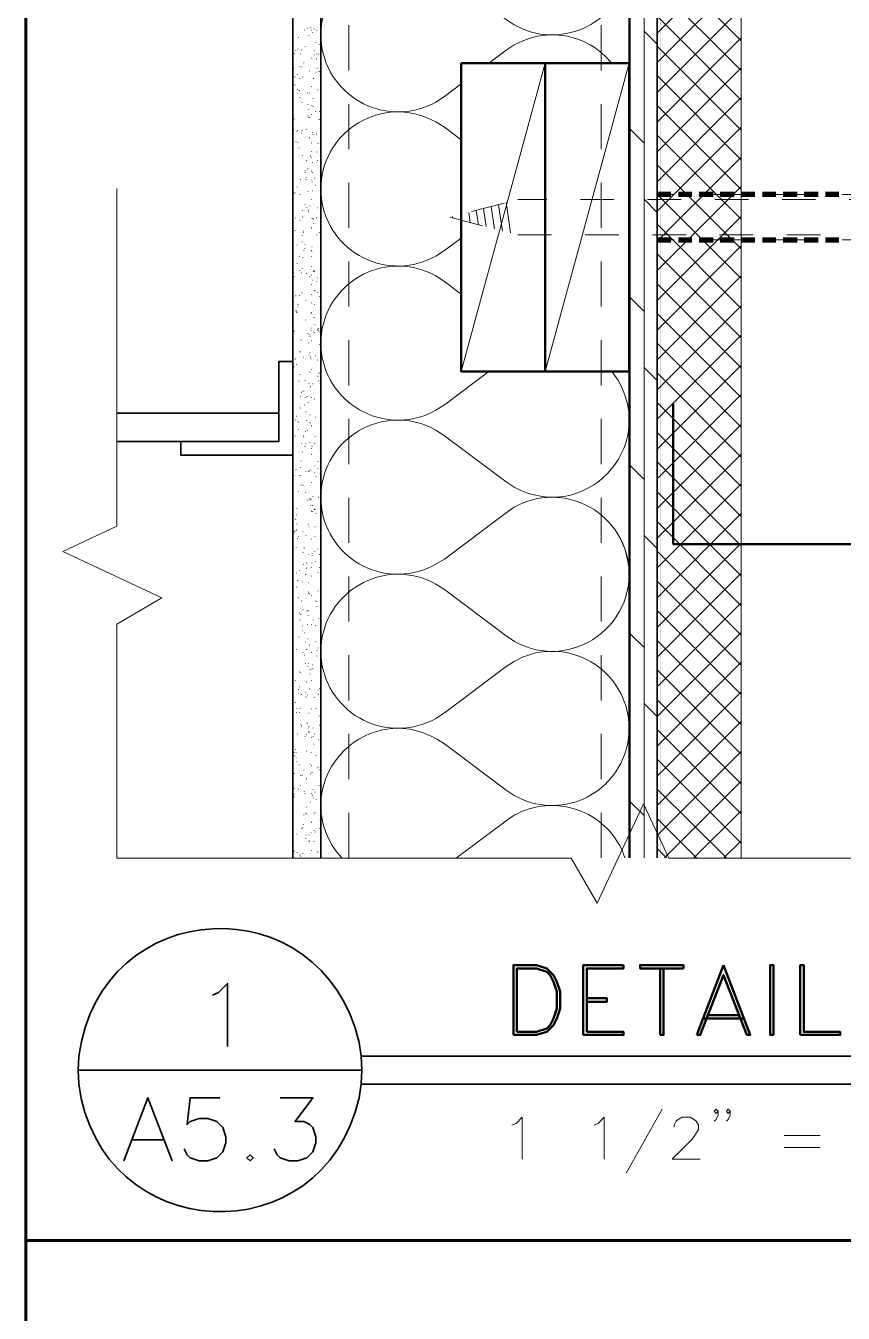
# Model space of a CAD drawing. Header units: inches. Extents: x 5 to 516, y -193 to 129.
# Drawn here: x 71.58 to 74.012, y -169.909 to -166.08 of the extents above; entities that cross this region are included whole.
import ezdxf

# ---------------------------------------------------------------- set-up
doc = ezdxf.new("R2010")
doc.units = ezdxf.units.IN
doc.header["$MEASUREMENT"] = 0
doc.linetypes.add('PDF_IMPORT', pattern=[1, 0.8, -0.2])
doc.layers.add('PDF8_Geometry', color=7, linetype='Continuous')
doc.layers.add('PDF8_Solid Fills', color=7, linetype='Continuous')

msp = doc.modelspace()

# ---------------------------------------------------------------- hatches: boundary and pattern name
at = {"layer": 'PDF8_Solid Fills', "transparency": 33554559}
for points in [[(73.4588463, -166.5735592), (73.4588463, -166.5891147), (73.4999574, -166.5891141), (73.4999574, -166.5735592)], [(73.5210705, -166.5735592), (73.5210705, -166.5891147), (73.5621816, -166.5891141), (73.5621816, -166.5735592)], [(73.5832947, -166.5735592), (73.5832947, -166.5891147), (73.625517, -166.5891141), (73.625517, -166.5735592)], [(73.6455144, -166.5735592), (73.6455144, -166.5891147), (73.6877367, -166.5891141), (73.6877367, -166.5735592)], [(73.7088463, -166.5735592), (73.7088463, -166.5891147), (73.7499574, -166.5891141), (73.7499574, -166.5735592)], [(73.7710706, -166.5735592), (73.7710706, -166.5891147), (73.8121817, -166.5891141), (73.8121817, -166.5735592)], [(73.8332948, -166.5735592), (73.8332948, -166.5891147), (73.875517, -166.5891141), (73.875517, -166.5735592)], [(73.8955145, -166.5735592), (73.8955145, -166.5891147), (73.9377367, -166.5891141), (73.9377367, -166.5735592)], [(73.9588464, -166.5735592), (73.9588464, -166.5891147), (73.9999575, -166.5891141), (73.9999575, -166.5735592)], [(73.4588463, -166.709116), (73.4588463, -166.7246715), (73.4999574, -166.7246709), (73.4999574, -166.709116)], [(73.5210705, -166.709116), (73.5210705, -166.7246715), (73.5621816, -166.7246709), (73.5621816, -166.709116)], [(73.5832947, -166.709116), (73.5832947, -166.7246715), (73.625517, -166.7246709), (73.625517, -166.709116)], [(73.6455144, -166.709116), (73.6455144, -166.7246715), (73.6877367, -166.7246709), (73.6877367, -166.709116)], [(73.7088463, -166.709116), (73.7088463, -166.7246715), (73.7499574, -166.7246709), (73.7499574, -166.709116)], [(73.7710706, -166.709116), (73.7710706, -166.7246715), (73.8121817, -166.7246709), (73.8121817, -166.709116)], [(73.8332948, -166.709116), (73.8332948, -166.7246715), (73.875517, -166.7246709), (73.875517, -166.709116)], [(73.8955145, -166.709116), (73.8955145, -166.7246715), (73.9377367, -166.7246709), (73.9377367, -166.709116)], [(73.9588464, -166.709116), (73.9588464, -166.7246715), (73.9999575, -166.7246709), (73.9999575, -166.709116)]]:
    msp.add_hatch(color=256, dxfattribs=at).paths.add_polyline_path(points)

# ---------------------------------------------------------------- linework, layer by layer
at = {"layer": 'PDF8_Geometry', "lineweight": 60}
for points in [[(116.5799627, -192.1857845), (116.5799627, -162.1857821), (71.5799591, -162.1857821), (71.5799591, -192.1857845)], [(113.9132959, -169.6924491), (71.5799591, -169.6924491), (113.9132959, -169.6924491)]]:
    msp.add_lwpolyline(points, dxfattribs=at)
at = {"layer": 'PDF8_Geometry', "lineweight": 35}
for points in [[(72.3744052, -168.5546701), (72.3744052, -164.4513364)], [(72.4577386, -164.4513372), (72.4577386, -168.5546709)], [(73.375513, -168.5546701), (73.375513, -164.4513364)], [(73.4588463, -164.4513372), (73.4588463, -168.5546709)], [(72.3755129, -167.0780035), (72.3332907, -167.0780035), (72.3332907, -167.3157813)], [(72.3332946, -167.2324473), (71.8521835, -167.2324473)], [(72.0577367, -167.3157806), (71.8521811, -167.3157806)], [(72.3332946, -167.3157806), (72.0410724, -167.3157806), (72.0410724, -167.3568917)], [(72.3755129, -167.3568935), (72.0410684, -167.3568935)], [(72.1355136, -168.9635604), (72.1532914, -168.9546715), (72.179958, -168.9280049), (72.179958, -169.1157827)], [(72.5721803, -169.2680049), (72.5777359, -169.2268938), (72.5799581, -169.1857827), (72.5777359, -169.1446716), (72.5721803, -169.1035604)], [(71.7377358, -169.1446716), (71.7355136, -169.1857827), (71.7377358, -169.2268938)], [(72.5777382, -169.1446698), (77.9944053, -169.1446698)], [(72.5799581, -169.1857827), (71.7355136, -169.1857827)], [(72.5777382, -169.2280032), (77.9944053, -169.2280032)], [(71.8721808, -169.4557819), (71.9432919, -169.2680041), (72.0155141, -169.4557819)], [(72.1577349, -169.2680038), (72.068846, -169.2680038), (72.0599571, -169.3480038), (72.068846, -169.3391149), (72.0955127, -169.330226), (72.1221794, -169.330226), (72.148846, -169.3391149), (72.1666238, -169.3568927), (72.1755127, -169.3846705), (72.1755127, -169.4024483), (72.1666238, -169.4291149), (72.148846, -169.4468927), (72.1221794, -169.4557816), (72.0955127, -169.4557816), (72.068846, -169.4468927), (72.0599571, -169.4380038), (72.0510682, -169.4202261)], [(72.3366267, -169.2680038), (72.4344045, -169.2680038), (72.3810712, -169.3391149), (72.4077378, -169.3391149), (72.4255156, -169.3480038), (72.4344045, -169.3568927), (72.4432934, -169.3846705), (72.4432934, -169.4024483), (72.4344045, -169.4291149), (72.4166267, -169.4468927), (72.3899601, -169.4557816), (72.3632934, -169.4557816), (72.3366267, -169.4468927), (72.3277378, -169.4380038), (72.3188489, -169.4202261)], [(71.8988464, -169.3935599), (71.9877353, -169.3935599)]]:
    msp.add_lwpolyline(points, dxfattribs=at)
at = {"layer": 'PDF8_Geometry', "linetype": 'PDF_IMPORT', "lineweight": 15, "ltscale": 0.167778}
for points in [[(72.5410719, -168.5546701), (72.5410719, -164.4513371)], [(73.2921796, -168.5546701), (73.2921796, -164.4513371)]]:
    msp.add_lwpolyline(points, dxfattribs=at)
at = {"layer": 'PDF8_Geometry', "lineweight": 15}
for points in [[(73.3777374, -168.5546701), (73.3777374, -164.4513364)], [(73.4199601, -168.5546701), (73.4199601, -164.4513364)], [(73.4588463, -164.4513372), (73.4588463, -168.5546709)], [(73.7088463, -168.5546701), (73.7088463, -164.4513364)], [(73.4588463, -166.1013369), (73.7088463, -165.8513369)], [(73.7088463, -166.1246704), (73.4588463, -165.8746704)], [(73.4588463, -166.1891145), (73.7088463, -165.9391145)], [(73.7088463, -166.212448), (73.4588463, -165.962448)], [(73.4588463, -166.2780043), (73.7088463, -166.0280043)], [(72.4177357, -166.085782), (72.4177357, -166.0868931)], [(72.4277364, -166.0846698), (72.4277364, -166.0857809)], [(73.7088463, -166.3013378), (73.4588463, -166.0513378)], [(72.3755129, -166.1057812), (72.3755129, -166.1046701)], [(72.3910701, -166.1135598), (72.3910701, -166.1146709)], [(72.4099593, -166.0924484), (72.4088482, -166.0924484)], [(72.4221799, -166.1080033), (72.4221799, -166.1091144)], [(72.4299608, -166.0913362), (72.4299608, -166.0924473)], [(72.4332928, -166.1002247), (72.434404, -166.1002247)], [(72.4377371, -166.089114), (72.4377371, -166.0902252)], [(72.4455134, -166.0935583), (72.4455134, -166.0924472)], [(73.4588463, -166.1346711), (73.4199574, -166.0957822)], [(73.4588463, -166.3668918), (73.7088463, -166.1157807)], [(72.3832937, -166.1535604), (72.3832937, -166.1546715)], [(72.3899579, -166.1480039), (72.3899579, -166.149115)], [(72.4010708, -166.151336), (72.3999597, -166.1524471)], [(72.4110715, -166.1413375), (72.4110715, -166.1424486)], [(72.4377371, -166.1535604), (72.436626, -166.1535604)], [(72.4432936, -166.1291147), (72.4432936, -166.1302258)], [(72.4532943, -166.1346711), (72.4532943, -166.1357823)], [(72.4577386, -166.1280025), (72.4566274, -166.1280025)], [(72.9577386, -166.1913366), (73.0088497, -166.1524477)], [(73.7088463, -166.3902254), (73.4588463, -166.1402253)], [(72.3788495, -166.1635589), (72.3799606, -166.1635589)], [(72.3955143, -166.2002252), (72.3955143, -166.2013363)], [(72.3977387, -166.1635589), (72.3988498, -166.1635589)], [(72.4077349, -166.1913366), (72.4077349, -166.1902255)], [(72.4299608, -166.1757817), (72.4299608, -166.1746706)], [(72.4377371, -166.165781), (72.4377371, -166.1668921)], [(72.4444058, -166.1780038), (72.4455169, -166.179115)], [(72.4455134, -166.1646711), (72.4455134, -166.1635599)], [(72.4510699, -166.1646711), (72.4499588, -166.1646711)], [(73.125513, -166.1913366), (72.8755129, -167.1080034)], [(73.375513, -166.1913366), (73.125513, -167.1080034)], [(72.3777373, -166.2068916), (72.3766262, -166.2068916)], [(72.3799572, -166.2313373), (72.3810683, -166.2324484)], [(72.3888502, -166.2246709), (72.3877391, -166.2246709)], [(72.3955143, -166.2380037), (72.3955143, -166.2368926)], [(72.402183, -166.2024473), (72.4010719, -166.2024473)], [(72.4044029, -166.2313373), (72.4044029, -166.2324484)], [(72.4244043, -166.2135602), (72.4244043, -166.2146713)], [(72.4366249, -166.2368937), (72.4355138, -166.2368937)], [(72.4432936, -166.2180045), (72.4444047, -166.2180045)], [(72.4466256, -166.2080038), (72.4466256, -166.2068926)], [(72.4532943, -166.2146702), (72.4532943, -166.2157813)], [(72.4532943, -166.2157801), (72.4532943, -166.2168912)], [(73.3777374, -166.2202266), (73.3755151, -166.2180044)], [(73.4588463, -166.4546694), (73.7088463, -166.2046694)], [(73.7088463, -166.478003), (73.4588463, -166.2280029)], [(72.3799572, -166.2557807), (72.3810683, -166.2568918)], [(72.3888502, -166.2702257), (72.3888502, -166.2691146)], [(72.3932945, -166.2724478), (72.3921834, -166.2724478)], [(72.3944021, -166.2724478), (72.393291, -166.2724478)], [(72.3932945, -166.27356), (72.3932945, -166.2746712)], [(72.4299608, -166.2591151), (72.4299608, -166.2602262)], [(72.4477378, -166.2702257), (72.4488489, -166.2702257)], [(72.3899579, -166.2813364), (72.3899579, -166.2802253)], [(72.3955143, -166.2924493), (72.3955143, -166.2935604)], [(72.402183, -166.306892), (72.4010719, -166.306892)], [(72.4188479, -166.2791142), (72.4177367, -166.2802254)], [(72.4188479, -166.3135584), (72.4188479, -166.3146695)], [(72.4244043, -166.2791142), (72.4244043, -166.2802254)], [(72.434405, -166.2957814), (72.4355162, -166.2968925)], [(73.4588463, -166.5435592), (73.7088463, -166.2935592)], [(72.4188479, -166.3480049), (72.419959, -166.3480049)], [(72.4221799, -166.3513369), (72.4210688, -166.3513369)], [(72.4221799, -166.3291156), (72.4221799, -166.3280045)], [(72.4255165, -166.3513369), (72.4266276, -166.352448)], [(72.4299608, -166.3435583), (72.4299608, -166.3446694)], [(72.4310685, -166.3168927), (72.4310685, -166.3180039)], [(72.4355127, -166.3202271), (72.4355127, -166.319116)], [(72.4421814, -166.3346698), (72.4410703, -166.3346698)], [(72.454402, -166.3346698), (72.454402, -166.3357809)], [(72.4566264, -166.3268912), (72.4555153, -166.3268912)], [(73.7088463, -166.5668928), (73.4588463, -166.3168927)], [(72.3777373, -166.3891154), (72.3766262, -166.3891154)], [(72.3788495, -166.3568934), (72.3788495, -166.3580045)], [(72.3888502, -166.3902254), (72.3888502, -166.3913365)], [(72.402183, -166.3913376), (72.402183, -166.3902264)], [(72.4155158, -166.3891154), (72.4155158, -166.3880043)], [(72.4532943, -166.3580033), (72.4532943, -166.3591144)], [(73.4199601, -166.4291138), (73.3777379, -166.3868916)], [(73.4588463, -166.6313369), (73.7088463, -166.3813368)], [(72.3832937, -166.4235596), (72.3844049, -166.4235596)], [(72.3866258, -166.3935597), (72.3866258, -166.3946708)], [(72.3899579, -166.4257817), (72.3899579, -166.4268928)], [(72.3999586, -166.398004), (72.3999586, -166.3991151)], [(72.4244043, -166.4135589), (72.4244043, -166.4124478)], [(72.4299608, -166.4280039), (72.4299608, -166.429115)], [(72.4332928, -166.3968918), (72.4332928, -166.3980029)], [(72.4355127, -166.4035604), (72.4344016, -166.4035604)], [(72.4455134, -166.401336), (72.4444023, -166.4024471)], [(72.4499577, -166.4291138), (72.4488466, -166.4302249)], [(73.7088463, -166.6546704), (73.4588463, -166.4046703)], [(72.3921823, -166.4424489), (72.3921823, -166.44356)], [(72.4032907, -166.4646702), (72.4032907, -166.4657813)], [(72.4277364, -166.4668923), (72.4266253, -166.4668923)], [(72.4310685, -166.4535595), (72.4299573, -166.4535595)], [(72.4455134, -166.4546694), (72.4455134, -166.4557806)], [(72.4566264, -166.4657801), (72.4566264, -166.464669)], [(72.416628, -166.4802251), (72.4155169, -166.4813362)], [(72.4188479, -166.5057807), (72.4188479, -166.5046696)], [(72.4299608, -166.4713366), (72.4288497, -166.4713366)], [(72.434405, -166.4868938), (72.4332939, -166.4868938)], [(72.4477378, -166.4802251), (72.4477378, -166.479114)], [(73.4588463, -166.7202267), (73.7088463, -166.4702266)], [(73.7088463, -166.7435579), (73.4588463, -166.4935579)], [(72.3988464, -166.5368929), (72.3977353, -166.5368929)], [(72.4099593, -166.5157815), (72.4110704, -166.5157815)], [(72.4110715, -166.510225), (72.4110715, -166.5091139)], [(72.4132914, -166.5368929), (72.4144025, -166.538004)], [(72.4144036, -166.5302265), (72.4144036, -166.5313376)], [(72.4299608, -166.5124471), (72.4299608, -166.511336)], [(72.4310685, -166.5380028), (72.4310685, -166.5391139)], [(72.4321807, -166.5446692), (72.4321807, -166.5435581)], [(72.4332928, -166.5157815), (72.434404, -166.5157815)], [(72.4388493, -166.5324486), (72.4399604, -166.5335597)], [(71.8510717, -166.5635598), (71.8510717, -167.5680044), (71.6899605, -167.64356), (71.984405, -167.7813378), (71.8510717, -167.8591156), (71.8510717, -168.5557823), (73.2021829, -168.5557823), (73.2799607, -168.6891156), (73.4177384, -168.39356), (73.493294, -168.5557823), (75.5010721, -168.5557823)], [(72.3766251, -166.5780034), (72.3766251, -166.5791145)], [(72.3799572, -166.5768912), (72.3810683, -166.5768912)], [(72.387738, -166.5591142), (72.387738, -166.5602253)], [(72.3955143, -166.5813378), (72.3955143, -166.5802266)], [(72.4188479, -166.571337), (72.4188479, -166.5724481)], [(72.4332928, -166.5702271), (72.4321817, -166.5702271)], [(72.4432936, -166.55356), (72.4421825, -166.55356)], [(73.4588463, -166.8080043), (73.7088463, -166.5580042)], [(73.7088463, -166.8313378), (73.4588463, -166.5813378), (73.4588463, -166.5802266)], [(72.4099593, -166.6113377), (72.4110704, -166.6113377)], [(72.416628, -166.6202262), (72.416628, -166.6213373)], [(72.4266242, -166.6157819), (72.4255131, -166.6157819)], [(72.4299608, -166.5957805), (72.4299608, -166.5968916)], [(72.44885, -166.6213361), (72.4477389, -166.6213361)], [(72.9644027, -166.6180041), (72.9744027, -166.6835596)], [(72.9866241, -166.6124476), (72.9988463, -166.6902254)], [(73.0088499, -166.6057812), (73.0221832, -166.6957812)], [(73.4588463, -166.6346712), (73.4199574, -166.5957823)], [(72.3821816, -166.651336), (72.3821816, -166.6524471)], [(72.3955143, -166.6591146), (72.3955143, -166.6602257)], [(72.4032907, -166.6291147), (72.4032907, -166.6302258)], [(72.4032907, -166.648004), (72.4044018, -166.6491151)], [(72.4199601, -166.633559), (72.4210712, -166.633559)], [(72.4210723, -166.6280025), (72.4199611, -166.6291136)], [(72.4321807, -166.6535604), (72.4321807, -166.6524493)], [(72.4366249, -166.6535604), (72.4355138, -166.6546715)], [(72.4444058, -166.651336), (72.4455169, -166.651336)], [(72.4566264, -166.6357811), (72.4555153, -166.6357811)], [(72.8755129, -166.6402254), (72.8777352, -166.6580032)], [(72.8977388, -166.6346712), (72.9021832, -166.6646712)], [(72.9199601, -166.6291147), (72.9266268, -166.6713369)], [(72.9421814, -166.6235583), (72.9499592, -166.6768916)], [(73.4588463, -166.8968918), (73.7088463, -166.6468918)], [(72.3810694, -166.6891145), (72.3810694, -166.6880034)], [(72.4077349, -166.6902267), (72.4066238, -166.6902267)], [(72.4066273, -166.6935588), (72.4066273, -166.6946699)], [(72.4299608, -166.680226), (72.4299608, -166.6813371)], [(72.4366249, -166.6680032), (72.4366249, -166.6691143)], [(72.454402, -166.6935588), (72.4532909, -166.6946699)], [(73.7088463, -166.9202253), (73.4588463, -166.6702253)], [(72.3744052, -166.7224488), (72.3744052, -166.7213377)], [(72.387738, -166.7324472), (72.3866269, -166.7324472)], [(72.402183, -166.7035595), (72.402183, -166.7046706)], [(72.402183, -166.7224488), (72.402183, -166.7235599)], [(72.4110715, -166.7302251), (72.4110715, -166.7313362)], [(72.4455134, -166.7024473), (72.4455134, -166.7013362)], [(72.4577386, -166.7124481), (72.4577386, -166.7113369)], [(73.3777374, -166.7213366), (73.3755151, -166.7180033)], [(73.4588463, -166.7168923), (73.4588463, -166.7157812)], [(73.4588463, -166.9846694), (73.7088463, -166.7346694)], [(72.3932945, -166.7657815), (72.3944056, -166.7657815)], [(72.4044029, -166.7691158), (72.4044029, -166.7680047)], [(72.4077349, -166.7468922), (72.4077349, -166.7480033)], [(72.4099593, -166.742448), (72.4099593, -166.7413369)], [(72.4299608, -166.7468922), (72.4288497, -166.7480033)], [(72.4299608, -166.7646716), (72.4299608, -166.7657827)], [(72.4310685, -166.7502266), (72.4310685, -166.7513377)], [(72.4321807, -166.7368938), (72.4310695, -166.7368938)], [(73.7088463, -167.0080029), (73.4588463, -166.7580029)], [(72.3755129, -166.8113363), (72.3755129, -166.8124474)], [(72.387738, -166.7868929), (72.387738, -166.7857818)], [(72.3955143, -166.8080043), (72.3955143, -166.8091154)], [(72.402183, -166.8013379), (72.402183, -166.8002267)], [(72.4299608, -166.7957814), (72.4310719, -166.7957814)], [(72.4366249, -166.8091142), (72.4355138, -166.8102253)], [(72.439957, -166.8091142), (72.439957, -166.8102253)], [(72.3766251, -166.8135585), (72.3766251, -166.8146696)], [(72.3788495, -166.8257813), (72.3788495, -166.8268924)], [(72.4010708, -166.8146707), (72.3999597, -166.8146707)], [(72.4144036, -166.8157806), (72.4155147, -166.8168917)], [(72.4244043, -166.8246714), (72.4244043, -166.8257825)], [(72.4310685, -166.8202271), (72.4299573, -166.8202271)], [(72.4299608, -166.8491148), (72.4299608, -166.8480037)], [(72.4321807, -166.836892), (72.4332918, -166.836892)], [(72.4455134, -166.8413362), (72.4455134, -166.8402251)], [(72.4477378, -166.8302256), (72.4477378, -166.8291145)], [(73.4588463, -167.0735592), (73.7088463, -166.8235592)], [(73.7088463, -167.0968927), (73.4588463, -166.8468927)], [(72.3832937, -166.8824468), (72.3832937, -166.8835579)], [(72.3944021, -166.8824468), (72.393291, -166.8824468)], [(72.4010708, -166.8735583), (72.4021819, -166.8746694)], [(72.4299608, -166.8802269), (72.4299608, -166.8791158)], [(72.4388493, -166.8657819), (72.4388493, -166.8668931)], [(72.4410692, -166.8680041), (72.4410692, -166.8691152)], [(72.44885, -166.8724483), (72.44885, -166.8735595)], [(72.454402, -166.8846712), (72.454402, -166.8857823)], [(72.4566264, -166.8891155), (72.4577375, -166.8891155)], [(72.4577386, -166.8557812), (72.4566274, -166.8557812)], [(73.4199601, -166.9291138), (73.3777379, -166.8880027)], [(72.3844014, -166.9268917), (72.3832903, -166.9280028)], [(72.3899579, -166.9080047), (72.391069, -166.9091158)], [(72.3899579, -166.915781), (72.3899579, -166.9168922)], [(72.4144036, -166.8968918), (72.4144036, -166.8957807)], [(72.4299608, -166.9035605), (72.4288497, -166.9035605)], [(72.4388493, -166.9080047), (72.4388493, -166.9091158)], [(73.4588463, -167.162449), (73.7088463, -166.912449)], [(72.3844014, -166.9291149), (72.3844014, -166.930226), (72.3844014, -166.9313371)], [(72.3866258, -166.9313382), (72.3877369, -166.9324493)], [(72.4132914, -166.9557817), (72.4132914, -166.9546706)], [(72.4288486, -166.9346703), (72.4277375, -166.9357814)], [(72.4299608, -166.9324482), (72.4299608, -166.9335593)], [(72.4377371, -166.9468932), (72.4377371, -166.9480043)], [(72.4577386, -166.959116), (72.4577386, -166.9580049)], [(73.7088463, -167.1857825), (73.4588463, -166.9357825)], [(72.3788495, -166.9868938), (72.3777384, -166.9880049)], [(72.4188479, -166.9957823), (72.4188479, -166.9946712)], [(72.4232921, -166.9968923), (72.4232921, -166.9980034)], [(72.4266242, -167.0024487), (72.4266242, -167.0035598)], [(72.4288486, -166.9791152), (72.4277375, -166.9791152)], [(72.4288486, -166.9868938), (72.4288486, -166.9857827)], [(72.4377371, -166.9913381), (72.436626, -166.9924492)], [(72.439957, -166.9680045), (72.439957, -166.9668934)], [(72.4477378, -166.9846694), (72.4477378, -166.9835583)], [(72.4510699, -166.9802251), (72.452181, -166.9813362)], [(72.4510699, -166.9857816), (72.452181, -166.9857816)], [(72.4532943, -166.9913381), (72.4532943, -166.9902269)], [(73.4588463, -167.2502266), (73.7088463, -167.0002266)], [(72.3999586, -167.0135594), (72.3988475, -167.0146705)], [(72.4199601, -167.0224479), (72.4210712, -167.0224479)], [(72.4299608, -167.0168914), (72.4299608, -167.0180026)], [(72.454402, -167.0280044), (72.454402, -167.0291155)], [(73.7088463, -167.2735601), (73.4588463, -167.0235601)], [(72.3944021, -167.0491135), (72.393291, -167.0491135)], [(72.3966265, -167.0491135), (72.3977377, -167.0491135)], [(72.4066273, -167.0657806), (72.4055162, -167.0657806)], [(72.4221799, -167.0591142), (72.4221799, -167.0580031)], [(72.4255165, -167.0502257), (72.4255165, -167.0513368)], [(72.4266242, -167.0646707), (72.4277353, -167.0657818)], [(72.4288486, -167.0702271), (72.4277375, -167.0702271)], [(72.4421814, -167.0613363), (72.4410703, -167.0613363)], [(72.4477378, -167.0746714), (72.4477378, -167.0735603)], [(72.3777373, -167.0946706), (72.3788484, -167.0946706)], [(72.3855136, -167.086892), (72.3855136, -167.0880031)], [(72.3955143, -167.1168919), (72.3966255, -167.1168919)], [(72.4255165, -167.1102255), (72.4255165, -167.1091144)], [(72.4299608, -167.101337), (72.4299608, -167.1024481)], [(72.4532943, -167.1124476), (72.4532943, -167.1135588)], [(72.4577386, -167.1035591), (72.4566274, -167.1035591)], [(73.3410722, -167.1324492), (73.3232944, -167.1080047)], [(73.4588463, -167.1346712), (73.4199574, -167.0957823)], [(73.4588463, -167.3391141), (73.7088463, -167.0891141)], [(73.7088463, -167.3624477), (73.4588463, -167.1124476)], [(72.3921823, -167.1368934), (72.3932934, -167.1368934)], [(72.4110715, -167.133559), (72.4110715, -167.1346701)], [(72.4232921, -167.1435597), (72.422181, -167.1435597)], [(72.4277364, -167.1535605), (72.4266253, -167.1535605)], [(72.434405, -167.1446697), (72.4332939, -167.1446697)], [(72.44885, -167.1224484), (72.44885, -167.1213373)], [(72.4510699, -167.1357812), (72.452181, -167.1368923)], [(72.4555142, -167.1435597), (72.4555142, -167.1446709)], [(72.3977387, -167.1813383), (72.3977387, -167.1824494)], [(72.3999586, -167.1702253), (72.4010697, -167.1713364)], [(72.4032907, -167.1680032), (72.4032907, -167.1668921)], [(72.4077349, -167.1657811), (72.4077349, -167.1668922)], [(72.4110715, -167.1857825), (72.4110715, -167.1846714)], [(72.416628, -167.1824482), (72.4177391, -167.1824482)], [(72.4299608, -167.1857825), (72.4299608, -167.1846714)], [(72.4377371, -167.1891146), (72.4388482, -167.1902257)], [(73.4588463, -167.4268917), (73.7088463, -167.1768917)], [(72.3966265, -167.2157802), (72.3955154, -167.2168913)], [(72.4088471, -167.2080038), (72.4088471, -167.2068927)], [(72.4144036, -167.228003), (72.4132925, -167.2291141)], [(72.4199601, -167.2013374), (72.4199601, -167.2002263)], [(73.3777374, -167.2213366), (73.3755151, -167.2180033)], [(73.7088463, -167.4502253), (73.4588463, -167.2002252)], [(72.3832937, -167.2524487), (72.3821826, -167.2524487)], [(72.3866258, -167.2413381), (72.3855147, -167.2413381)], [(72.3910701, -167.2580029), (72.389959, -167.2580029)], [(72.4155158, -167.2535587), (72.4155158, -167.2524476)], [(72.4266242, -167.2368938), (72.4255131, -167.2368938)], [(72.4266242, -167.2602251), (72.4266242, -167.2613362)], [(72.4299608, -167.2691159), (72.4299608, -167.270227)], [(72.4421814, -167.2435579), (72.4432925, -167.2435579)], [(73.4588463, -167.5157815), (73.7088463, -167.2657815)], [(72.3810694, -167.2991135), (72.3810694, -167.3002246)], [(72.3910701, -167.2802265), (72.3910701, -167.2813376)], [(72.4066273, -167.2991135), (72.4066273, -167.3002246)], [(72.4077349, -167.30356), (72.4077349, -167.3024489)], [(72.4121792, -167.2868929), (72.4121792, -167.2857818)], [(72.4177357, -167.2835586), (72.4177357, -167.2846697)], [(72.4410692, -167.3013379), (72.4410692, -167.3002268)], [(73.7088463, -167.5391151), (73.4588463, -167.289115)], [(72.3999586, -167.3235592), (72.3999586, -167.3224481)], [(72.4032907, -167.3468927), (72.4021796, -167.3468927)], [(72.4110715, -167.3302256), (72.4099604, -167.3313367)], [(72.4132914, -167.3213371), (72.4132914, -167.3224482)], [(72.4255165, -167.3202272), (72.4255165, -167.319116)], [(72.4299608, -167.3357821), (72.4299608, -167.3368932)], [(72.4321807, -167.3302256), (72.4310695, -167.3313367)], [(72.4388493, -167.3213371), (72.4399604, -167.3224482)], [(72.4555142, -167.3391141), (72.4555142, -167.3402253)], [(72.3766251, -167.3668919), (72.3766251, -167.368003)], [(72.3988464, -167.3735583), (72.3988464, -167.3746694)], [(72.4299608, -167.3535591), (72.4299608, -167.3546702)], [(72.4499577, -167.3757827), (72.4499577, -167.3768938)], [(73.4588463, -167.6035592), (73.7088463, -167.3535591)], [(73.7088463, -167.6268927), (73.4588463, -167.3768926)], [(72.3766251, -167.4168933), (72.3777362, -167.4180044)], [(72.3832937, -167.399114), (72.3844049, -167.4002251)], [(72.3966265, -167.3935598), (72.3977377, -167.3935598)], [(72.3966265, -167.4168933), (72.3966265, -167.4180044)], [(72.4144036, -167.4057804), (72.4132925, -167.4057804)], [(72.4221799, -167.4046704), (72.4210688, -167.4057815)], [(72.4255165, -167.4035605), (72.4244054, -167.4035605)], [(72.4277364, -167.4013361), (72.4288475, -167.4013361)], [(72.4388493, -167.4091147), (72.4377382, -167.4091147)], [(72.4410692, -167.3891155), (72.4399581, -167.3891155)], [(72.4444058, -167.4191154), (72.4444058, -167.4202265)], [(72.44885, -167.3968918), (72.44885, -167.3980029)], [(72.4555142, -167.4113368), (72.4555142, -167.4102257)], [(73.4199601, -167.4291139), (73.3777379, -167.3880028)], [(72.3999586, -167.4446711), (72.3988475, -167.4457822)], [(72.4055151, -167.445781), (72.4055151, -167.4468921)], [(72.4299608, -167.4380024), (72.4299608, -167.4391135)], [(73.4588463, -167.692449), (73.7088463, -167.4424489)], [(72.3910701, -167.4657802), (72.3910701, -167.4646691)], [(72.4121792, -167.4680046), (72.4110681, -167.4680046)], [(72.4188479, -167.4902259), (72.419959, -167.491337)], [(72.4244043, -167.4868938), (72.4232932, -167.4868938)], [(72.4277364, -167.4880038), (72.4266253, -167.4880038)], [(72.4288486, -167.4891137), (72.4277375, -167.4902248)], [(72.434405, -167.4802252), (72.434405, -167.4813363)], [(72.4499577, -167.4813374), (72.4510688, -167.4824485)], [(73.7088463, -167.7157802), (73.4588463, -167.4657802)], [(72.3766251, -167.5157815), (72.3766251, -167.5168927)], [(72.3855136, -167.5346708), (72.3866247, -167.5346708)], [(72.3866258, -167.5168915), (72.3866258, -167.5157804)], [(72.4277364, -167.508003), (72.4277364, -167.5068918)], [(72.4310685, -167.5235601), (72.4299573, -167.5246713)], [(72.4299608, -167.5224479), (72.4299608, -167.5235591)], [(72.4332928, -167.506893), (72.434404, -167.506893)], [(72.434405, -167.5257823), (72.434405, -167.5246712)], [(72.4377371, -167.5180037), (72.4388482, -167.5191148)], [(72.4410692, -167.5180037), (72.4399581, -167.5180037)], [(72.4444058, -167.5302265), (72.4432947, -167.5302265)], [(73.4588463, -167.7813365), (73.7088463, -167.5302254)], [(72.3832937, -167.5468937), (72.3821826, -167.5480048)], [(72.3844014, -167.5791157), (72.3855125, -167.5791157)], [(72.3866258, -167.5624486), (72.3866258, -167.5613375)], [(72.4199601, -167.5635585), (72.4199601, -167.5624474)], [(72.4232921, -167.5702272), (72.422181, -167.5702272)], [(72.4410692, -167.5702272), (72.4399581, -167.5702272)], [(73.7088463, -167.80467), (73.4588463, -167.55467)], [(72.3766251, -167.5880042), (72.3766251, -167.5891153)], [(72.3799572, -167.58356), (72.378846, -167.5846711)], [(72.3832937, -167.5813378), (72.3844049, -167.5824489)], [(72.3888502, -167.6035592), (72.3888502, -167.6046703)], [(72.3910701, -167.598005), (72.3910701, -167.5991161)], [(72.4044029, -167.5846699), (72.405514, -167.5846699)], [(72.4144036, -167.5957806), (72.4144036, -167.5946694)], [(72.4299608, -167.6068935), (72.4299608, -167.6057824)], [(72.439957, -167.5991149), (72.4410681, -167.5991149)], [(72.4577386, -167.6046691), (72.4577386, -167.603558)], [(73.3621833, -167.6357808), (73.349961, -167.6080031)], [(73.4588463, -167.6346713), (73.4199574, -167.5957824)], [(72.3755129, -167.6524483), (72.376624, -167.6524483)], [(72.3844014, -167.6324469), (72.3844014, -167.6313358)], [(72.4055151, -167.6457819), (72.404404, -167.646893)], [(72.4088471, -167.6324469), (72.407736, -167.6324469)], [(72.4221799, -167.6535605), (72.4221799, -167.6524494)], [(72.4321807, -167.6480041), (72.4321807, -167.6491152)], [(72.4321807, -167.6546704), (72.4321807, -167.6557816)], [(72.439957, -167.6424476), (72.439957, -167.6435587)], [(72.44885, -167.6357812), (72.44885, -167.6368923)], [(72.454402, -167.6524483), (72.454402, -167.6513372)], [(72.4577386, -167.6213362), (72.4577386, -167.6202251)], [(73.4588463, -167.8691141), (73.7088463, -167.6191141)], [(73.7088463, -167.8924476), (73.4588463, -167.6424476)], [(72.3744052, -167.662449), (72.3755163, -167.662449)], [(72.4055151, -167.6813383), (72.4066262, -167.6824494)], [(72.4155158, -167.6935589), (72.4155158, -167.6924478)], [(72.416628, -167.6768918), (72.4155169, -167.6780029)], [(72.4299608, -167.6902268), (72.4299608, -167.6913379)], [(72.4310685, -167.6768918), (72.4310685, -167.6780029)], [(72.4421814, -167.6735597), (72.4421814, -167.6746708)], [(72.454402, -167.6913368), (72.454402, -167.6902256)], [(72.3855136, -167.7068917), (72.3855136, -167.7080028)], [(72.3899579, -167.7291153), (72.3899579, -167.7302264)], [(72.3944021, -167.6991153), (72.3944021, -167.7002265)], [(72.4132914, -167.7113359), (72.4132914, -167.7124471)], [(72.4299608, -167.7168924), (72.4299608, -167.7157813)], [(72.4499577, -167.7046695), (72.4488466, -167.7057807)], [(73.3777374, -167.7213367), (73.3755151, -167.7180033)], [(73.4588463, -167.9580039), (73.7088463, -167.7080039)], [(73.7088463, -167.9813374), (73.4588463, -167.7313374)], [(72.3766251, -167.7468923), (72.3766251, -167.7480034)], [(72.3855136, -167.7491144), (72.3844025, -167.7491144)], [(72.4032907, -167.7346695), (72.4032907, -167.7335583)], [(72.4210723, -167.7668915), (72.4199611, -167.7668915)], [(72.4221799, -167.7368939), (72.4210688, -167.7368939)], [(72.4210723, -167.7646716), (72.4210723, -167.7635605)], [(72.4244043, -167.7691159), (72.4255154, -167.7691159)], [(72.44885, -167.7613373), (72.44885, -167.7602262)], [(72.3910701, -167.7813365), (72.389959, -167.7813365)], [(72.3999586, -167.790225), (72.4010697, -167.7913361)], [(72.4299608, -167.7746701), (72.4299608, -167.7757812)], [(72.4421814, -167.790225), (72.4421814, -167.7913361)], [(72.4455134, -167.7924494), (72.4455134, -167.7935605)], [(72.4455134, -167.8068921), (72.4466246, -167.8068921)], [(73.4588463, -168.0457815), (73.7088463, -167.7957815)], [(72.3755129, -167.8124486), (72.3755129, -167.8113375)], [(72.3955143, -167.8257814), (72.3944032, -167.8268925)], [(72.3955143, -167.8468928), (72.3966255, -167.8480039)], [(72.3988464, -167.8313379), (72.3988464, -167.8302267)], [(72.4044029, -167.8168929), (72.405514, -167.8168929)], [(72.4177357, -167.8202272), (72.4166246, -167.8202272)], [(72.4199601, -167.83356), (72.4199601, -167.8346711)], [(72.4210723, -167.8202272), (72.4199611, -167.8202272)], [(72.4355127, -167.8468928), (72.4355127, -167.8480039)], [(72.4521821, -167.8424485), (72.4521821, -167.8435596)], [(72.4577386, -167.8268913), (72.4577386, -167.8280024)], [(73.7088463, -168.069115), (73.4588463, -167.819115)], [(72.4032907, -167.865782), (72.4032907, -167.8646709)], [(72.4032907, -167.8791148), (72.4044018, -167.8791148)], [(72.4188479, -167.8602256), (72.4177367, -167.8602256)], [(72.4299608, -167.8591156), (72.4299608, -167.8602267)], [(72.4421814, -167.8635599), (72.4432925, -167.864671)], [(72.4577386, -167.880227), (72.4577386, -167.8791159)], [(73.7088463, -167.8846713), (73.4588463, -168.1346713), (73.4199574, -168.0957824)], [(72.3921823, -167.8968919), (72.3921823, -167.898003)], [(72.4099593, -167.8857812), (72.4088482, -167.8857812)], [(72.4132914, -167.913559), (72.4121803, -167.913559)], [(72.4199601, -167.9035605), (72.4188489, -167.9035605)], [(72.4244043, -167.9213376), (72.4232932, -167.9224487)], [(72.4432936, -167.9102247), (72.4432936, -167.9113358)], [(72.4577386, -167.8924476), (72.4577386, -167.8913365)], [(73.4199601, -167.9291139), (73.3777379, -167.8880028)], [(73.7088463, -168.1580048), (73.4588463, -167.9080048)], [(72.3855136, -167.9346704), (72.3855136, -167.9335593)], [(72.4044029, -167.9446711), (72.4044029, -167.94356)], [(72.4088471, -167.9513375), (72.4099582, -167.9513375)], [(72.4144036, -167.9335582), (72.4155147, -167.9346693)], [(72.4299608, -167.9435589), (72.4299608, -167.9424478)], [(72.4455134, -167.9546696), (72.4455134, -167.9535585)], [(72.4466256, -167.9380024), (72.4455145, -167.9391136)], [(72.4499577, -167.9302261), (72.4499577, -167.9313372)], [(72.4121792, -167.9780031), (72.4121792, -167.976892)], [(72.4188479, -167.9868939), (72.4188479, -167.9857828)], [(72.4210723, -167.975781), (72.4210723, -167.9768921)], [(72.4266242, -167.9957824), (72.4255131, -167.9957824)], [(72.4288486, -167.993558), (72.4288486, -167.9924469)], [(72.4332928, -167.9802252), (72.4332928, -167.9813363)], [(72.434405, -167.9924481), (72.434405, -167.991337)], [(73.4588463, -168.2224489), (73.7088463, -167.9724489)], [(73.7088463, -168.2457824), (73.4588463, -167.9957824)], [(72.3821816, -168.0268922), (72.3821816, -168.0280034)], [(72.3955143, -168.0013366), (72.3944032, -168.0013366)], [(72.3977387, -168.0035587), (72.3977387, -168.0046698)], [(72.4155158, -168.0324487), (72.4166269, -168.0324487)], [(72.4266242, -168.0068931), (72.4266242, -168.0080042)], [(72.4299608, -168.0268922), (72.4299608, -168.0280034)], [(72.3910701, -168.0535601), (72.3910701, -168.0546712)], [(72.3910701, -168.0646708), (72.3921812, -168.0646708)], [(72.3955143, -168.0457815), (72.3944032, -168.0457815)], [(72.3988464, -168.069115), (72.3999575, -168.069115)], [(72.4132914, -168.0635586), (72.4132914, -168.0624474)], [(72.4144036, -168.0757814), (72.4132925, -168.0768925)], [(72.4188479, -168.0702272), (72.4177367, -168.0702272)], [(72.4244043, -168.051338), (72.4255154, -168.0524491)], [(72.4499577, -168.0557822), (72.4499577, -168.0546711)], [(72.4510699, -168.0680028), (72.4499588, -168.0691139)], [(72.454402, -168.0502258), (72.454402, -168.0513369)], [(73.4588463, -168.3113364), (73.7088463, -168.0613364)], [(72.3810694, -168.0913363), (72.3821805, -168.0924474)], [(72.3866258, -168.1102256), (72.3877369, -168.1102256)], [(72.3966265, -168.1091157), (72.3966265, -168.1102268)], [(72.4299608, -168.1113378), (72.4299608, -168.1124489)], [(72.439957, -168.0780035), (72.4388459, -168.0780035)], [(72.4444058, -168.1091157), (72.4444058, -168.1102268)], [(73.7088463, -168.33467), (73.4588463, -168.0846699)], [(72.3866258, -168.1224484), (72.3855147, -168.1224484)], [(72.3944021, -168.1213362), (72.3944021, -168.1224474)], [(72.4177357, -168.1535606), (72.4166246, -168.1535606)], [(72.4232921, -168.1246706), (72.422181, -168.1246706)], [(72.4532943, -168.1335591), (72.4532943, -168.132448)], [(73.4588463, -168.399114), (73.7088463, -168.149114)], [(72.3888502, -168.1857826), (72.3888502, -168.1868937)], [(72.3988464, -168.1591148), (72.3988464, -168.1580036)], [(72.3999586, -168.1624491), (72.3999586, -168.1635602)], [(72.4155158, -168.1880025), (72.4155158, -168.1891136)], [(72.4210723, -168.1691155), (72.4210723, -168.1680044)], [(72.4221799, -168.178004), (72.423291, -168.1791151)], [(72.4232921, -168.1813383), (72.422181, -168.1824494)], [(72.4232921, -168.1646712), (72.4232921, -168.1635601)], [(72.4355127, -168.1691155), (72.4355127, -168.1680044)], [(72.4388493, -168.1868925), (72.4388493, -168.1857814)], [(72.454402, -168.1602247), (72.4532909, -168.1602247)], [(73.7088463, -168.4235598), (73.4588463, -168.1724486)], [(72.4110715, -168.192449), (72.4110715, -168.1935601)], [(72.4299608, -168.1957811), (72.4299608, -168.1968922)], [(72.4355127, -168.1946711), (72.4355127, -168.19356)], [(72.4366249, -168.2168924), (72.437736, -168.2168924)], [(72.4510699, -168.2035597), (72.4499588, -168.2035597)], [(73.3777374, -168.2213367), (73.3755151, -168.2180034)], [(72.3788495, -168.2413382), (72.3788495, -168.2424493)], [(72.3799572, -168.2502267), (72.3799572, -168.2491156)], [(72.3810694, -168.2324474), (72.3821805, -168.2324474)], [(72.3844014, -168.2568931), (72.3832903, -168.2568931)], [(72.3844014, -168.2413382), (72.3844014, -168.2424493)], [(72.3866258, -168.2680037), (72.3866258, -168.2668926)], [(72.416628, -168.2368939), (72.4155169, -168.2368939)], [(72.4288486, -168.2413382), (72.4288486, -168.2424493)], [(72.4432936, -168.2502267), (72.4432936, -168.2513378)], [(73.4588463, -168.4880038), (73.7088463, -168.2380038)], [(73.7088463, -168.5113374), (73.4588463, -168.2613373)], [(72.3788495, -168.3035601), (72.3788495, -168.3046712)], [(72.3932945, -168.2780045), (72.3932945, -168.2791156)], [(72.4077349, -168.2946693), (72.4077349, -168.2957804)], [(72.4266242, -168.2757823), (72.4266242, -168.2746712)], [(72.4277364, -168.30467), (72.4266253, -168.3057812)], [(72.4299608, -168.2802266), (72.4299608, -168.2791155)], [(72.4321807, -168.3002258), (72.4310695, -168.3013369)], [(72.4455134, -168.286893), (72.4466246, -168.286893)], [(72.4510699, -168.2846709), (72.4499588, -168.2846709)], [(72.4521821, -168.2924495), (72.4532932, -168.2924495)], [(72.3977387, -168.3391142), (72.3977387, -168.3380031)], [(72.3988464, -168.3102265), (72.3988464, -168.3091154)], [(72.4044029, -168.3091143), (72.4032918, -168.3091143)], [(72.4155158, -168.3202272), (72.4155158, -168.3191161)], [(72.4521821, -168.3402264), (72.4521821, -168.3391153)], [(72.4577386, -168.3202272), (72.4577386, -168.3213383)], [(73.47996, -168.5546701), (73.7088489, -168.3268923)], [(72.3777373, -168.3646699), (72.3777373, -168.365781)], [(72.3777373, -168.3735584), (72.3788484, -168.3735584)], [(72.3788495, -168.348005), (72.3788495, -168.3491161)], [(72.3910701, -168.3502249), (72.3921812, -168.3502249)], [(72.4088471, -168.3568935), (72.407736, -168.3580047)], [(72.4099593, -168.3635599), (72.4110704, -168.364671)], [(72.4299608, -168.3635599), (72.4299608, -168.364671)], [(72.4321807, -168.3680042), (72.4332918, -168.3691153)], [(72.4355127, -168.3513371), (72.4355127, -168.350226)], [(72.4355127, -168.3757828), (72.4355127, -168.3768939)], [(72.4410692, -168.3580035), (72.4410692, -168.3591146)], [(72.4444058, -168.381337), (72.4444058, -168.3824481)], [(73.6644037, -168.5546701), (73.4588481, -168.3502256)], [(72.4121792, -168.4213376), (72.4110681, -168.4213376)], [(72.4155158, -168.4035606), (72.4144047, -168.4035606)], [(72.4266242, -168.3891156), (72.4266242, -168.3880045)], [(72.4410692, -168.4191155), (72.4410692, -168.4202266)], [(72.4555142, -168.4035606), (72.4566253, -168.4046717)], [(72.4566264, -168.4024484), (72.4577375, -168.4024484)], [(73.4199601, -168.429114), (73.3777379, -168.3880028)], [(73.5677376, -168.5546701), (73.7088487, -168.4146701)], [(72.4077349, -168.4546696), (72.4066238, -168.4557807)], [(72.4077349, -168.4268918), (72.4077349, -168.4280029)], [(72.416628, -168.4235598), (72.4155169, -168.4246709)], [(72.4299608, -168.4480032), (72.4299608, -168.4491143)], [(72.4377371, -168.4224476), (72.4377371, -168.4235587)], [(72.4555142, -168.4413368), (72.4555142, -168.4424479)], [(72.8610725, -168.5546701), (73.0088503, -168.4446701)], [(73.5755139, -168.5546701), (73.4588472, -168.4380034)], [(72.3755129, -168.4968924), (72.3744018, -168.4968924)], [(72.3866258, -168.4835596), (72.3866258, -168.4846707)], [(72.4010708, -168.4668925), (72.4021819, -168.4680036)], [(72.4044029, -168.4646703), (72.4044029, -168.4657814)], [(72.4132914, -168.4957824), (72.4121803, -168.4968936)], [(72.4144036, -168.4868939), (72.4132925, -168.4868939)], [(72.4221799, -168.4857817), (72.423291, -168.4857817)], [(72.4277364, -168.4802253), (72.4288475, -168.4802253)], [(72.4377371, -168.4724489), (72.4377371, -168.47356)], [(72.4410692, -168.4780031), (72.4410692, -168.476892)], [(72.454402, -168.4680047), (72.454402, -168.4668935)], [(72.3788495, -168.5335587), (72.3777384, -168.5346698)], [(72.4221799, -168.5057809), (72.4221799, -168.506892)], [(72.4255165, -168.5035588), (72.4244054, -168.5035588)], [(72.4299608, -168.5324487), (72.4299608, -168.5335599)], [(72.4366249, -168.5068931), (72.4366249, -168.505782)], [(73.4866241, -168.5546701), (73.4588463, -168.5268923)], [(73.6566274, -168.5546701), (73.7088496, -168.503559)], [(72.387738, -168.5380029), (72.387738, -168.5391141)], [(72.3966265, -168.5457815), (72.3955154, -168.5457815)], [(72.3977387, -168.5491136), (72.3988498, -168.5502247)], [(72.4044029, -168.5424495), (72.4044029, -168.5413384)], [(72.4466256, -168.5380029), (72.4466256, -168.5368918)], [(72.4499577, -168.5380029), (72.4499577, -168.5368918)], [(72.5055165, -168.5380037), (72.519961, -168.5546703)], [(73.4732913, -169.302448), (73.3666246, -169.492448)], [(73.639958, -169.3080045), (73.6344024, -169.3146711), (73.6277358, -169.3080045), (73.6344024, -169.3024489), (73.639958, -169.3080045), (73.639958, -169.3202267), (73.6344024, -169.3324489), (73.6277358, -169.3380045)], [(73.6755166, -169.3080045), (73.6699611, -169.3146711), (73.6644055, -169.3080045), (73.6699611, -169.3024489), (73.6755166, -169.3080045), (73.6755166, -169.3202267), (73.6699611, -169.3324489), (73.6644055, -169.3380045)], [(73.026627, -169.350225), (73.0388492, -169.3446694), (73.056627, -169.3257805), (73.056627, -169.4513361)], [(73.2710705, -169.350225), (73.2832927, -169.3446694), (73.3010705, -169.3257805), (73.3010705, -169.4513361)], [(73.5088499, -169.3557814), (73.5088499, -169.3502259), (73.5155166, -169.3380036), (73.5210722, -169.3324481), (73.5332944, -169.3257814), (73.5566277, -169.3257814), (73.5688499, -169.3324481), (73.5744055, -169.3380036), (73.5810722, -169.3502259), (73.5810722, -169.3624481), (73.5744055, -169.3735592), (73.5621833, -169.391337), (73.5032944, -169.451337), (73.5866277, -169.451337)], [(73.8366268, -169.3802271), (73.9432935, -169.3802271)], [(73.8366268, -169.4157812), (73.9432935, -169.4157812)]]:
    msp.add_lwpolyline(points, dxfattribs=at)
for points in [[(73.0088499, -165.6946696), (73.0332943, -165.6780029), (73.059961, -165.6646696, -0.489690516), (73.3732944, -165.8480029), (73.3755166, -165.8780029), (73.3732944, -165.9068918, -0.491430733), (73.059961, -166.0902252), (73.0332943, -166.0768918), (73.0088499, -166.0613363), (72.8255165, -165.9235585), (72.799961, -165.9068918, 0.528546175), (72.459961, -166.0768918), (72.4577387, -166.1068918), (72.459961, -166.1368918, 0.528611156), (72.799961, -166.3068918), (72.8255165, -166.2902252), (72.8755166, -166.2524474)], [(73.323294, -166.1913366), (73.303294, -166.1691144, 0.331022383), (73.033294, -166.1368922), (73.0088495, -166.1524477)], [(72.8755129, -166.4191153), (72.8255129, -166.3813376), (72.7999574, -166.365782, 0.532614398), (72.4599573, -166.535782), (72.4577351, -166.5646709), (72.4599573, -166.5946709, 0.532614431), (72.7999574, -166.7646709), (72.8255129, -166.7480043), (72.8755129, -166.7113376)], [(72.8755129, -166.8780025), (72.8255129, -166.8402248), (72.7999574, -166.8235581, 0.528529731), (72.4599573, -166.9935581), (72.4577351, -167.0235581), (72.4599573, -167.0535581, 0.528546096), (72.7999574, -167.2235581), (72.8255129, -167.2068915), (72.9577352, -167.1080026)], [(73.3744053, -167.7324473), (73.3755164, -167.7024473, 0.559206695), (73.0332942, -167.5113362), (73.0088499, -167.5280048), (72.8255165, -167.6657826), (72.799961, -167.6813381, -0.533529575), (72.459961, -167.5113381), (72.4577387, -167.4824492), (72.459961, -167.4524492, -0.531993529), (72.799961, -167.2824492), (72.8255165, -167.2991159), (73.0088499, -167.4357825), (73.0332943, -167.4524492)], [(72.8255165, -168.2157814), (73.0088499, -168.3535592), (73.0332943, -168.3691148), (73.059961, -168.3824481, 0.490602129), (73.3732944, -168.1991148), (73.3755166, -168.1691148), (73.3732944, -168.1402259, 0.490602096), (73.059961, -167.9568925), (73.0332943, -167.9702258), (73.0088499, -167.9857809), (72.8255165, -168.1235586), (72.799961, -168.1402253, -0.528889054), (72.459961, -167.9702253), (72.4577387, -167.9402253), (72.459961, -167.9102253, -0.528496803), (72.799961, -167.7402253), (72.8255165, -167.756892), (73.0088499, -167.8946697), (73.0344055, -167.9113364)], [(73.3621802, -168.5546701), (73.3577357, -168.5402256, 0.447656227), (73.0332913, -168.4280034), (73.0088468, -168.4446701)]]:
    msp.add_lwpolyline(points, format="xyb", dxfattribs=at)
at = {"layer": 'PDF8_Geometry', "lineweight": 50}
for points in [[(72.8755129, -166.1913366), (72.8755129, -167.1080034), (73.1255129, -167.1080034), (73.1255129, -166.1913366)], [(73.1255129, -166.1913366), (73.1255129, -167.1080034), (73.375513, -167.1080034), (73.375513, -166.1913366)], [(73.0310712, -169.0813362), (73.0999601, -169.0813362), (73.1299601, -169.0724473), (73.1499601, -169.0524473), (73.1599601, -169.0324473), (73.1699601, -169.0024473), (73.1699601, -168.9524473), (73.1599601, -168.9235584), (73.1499601, -168.9035584), (73.1299601, -168.8835584), (73.0999601, -168.8735584), (73.0310712, -168.8735584)], [(73.5366239, -168.8835584), (73.407735, -168.8835584), (73.407735, -168.8735584), (73.5366239, -168.8735584)], [(73.8044041, -169.0813362), (73.8044041, -168.8735584), (73.7944041, -168.8735584), (73.7944041, -169.0813362)], [(73.8844015, -169.081338), (73.8844015, -168.8735602), (73.8944015, -168.8735602), (73.8944015, -169.0724491), (74.0032904, -169.0724491), (74.0032904, -169.081338)], [(73.0410719, -169.0724481), (73.0999608, -169.0724481), (73.1299608, -169.0624481), (73.1399608, -169.0524481), (73.1499608, -169.0324481), (73.1599608, -169.0024481), (73.1599608, -168.9524481), (73.1499608, -168.9235592), (73.1399608, -168.9035592), (73.1299608, -168.8935592), (73.0999608, -168.8835592), (73.0410719, -168.8835592)]]:
    msp.add_lwpolyline(points, close=True, dxfattribs=at)
at = {"layer": 'PDF8_Geometry', "linetype": 'PDF_IMPORT', "lineweight": 15, "ltscale": 0.042222}
for points in [[(74.7088464, -166.5813378), (73.4788483, -166.5813378)], [(74.7088464, -166.7168923), (73.4788483, -166.7168923)]]:
    msp.add_lwpolyline(points, dxfattribs=at)
at = {"layer": 'PDF8_Geometry', "linetype": 'PDF_IMPORT', "lineweight": 15, "ltscale": 0.082739}
msp.add_lwpolyline([(73.0032934, -166.6068934), (72.8421816, -166.6491154), (73.0032922, -166.6913364)], dxfattribs=at)
at = {"layer": 'PDF8_Geometry', "linetype": 'PDF_IMPORT', "lineweight": 15, "ltscale": 0.083333}
for points in [[(74.7299601, -166.5968927), (73.044404, -166.5968927)], [(73.044404, -166.7013374), (74.7299592, -166.7013374)]]:
    msp.add_lwpolyline(points, dxfattribs=at)
at = {"layer": 'PDF8_Geometry', "lineweight": 15}
for points in [[(72.8510707, -166.6513362), (72.8499595, -166.6468918)], [(72.3810704, -167.0713382), (72.3821816, -167.0702271)]]:
    msp.add_lwpolyline(points, close=True, dxfattribs=at)
at = {"layer": 'PDF8_Geometry', "lineweight": 50}
for points in [[(74.3710688, -167.6213362), (73.5066243, -167.6213362), (73.5066243, -167.2046695)], [(73.3588485, -168.8735584), (73.2388485, -168.8735584), (73.2388485, -169.0813362)], [(73.3588492, -168.8735592), (73.3588492, -168.8835592), (73.2488492, -168.8835592), (73.2488492, -169.0724481)], [(73.6555152, -168.8735584), (73.5766263, -169.0813362)], [(73.6555152, -168.8735606), (73.7355152, -169.0813384), (73.7255152, -169.0813384), (73.6555152, -168.9035606), (73.5866263, -169.0813384), (73.5766263, -169.0813384)], [(73.4677348, -168.8835592), (73.4677348, -169.081337)], [(73.4777356, -168.8835592), (73.4777356, -169.081337), (73.4677356, -169.081337)], [(73.2488492, -168.972449), (73.3088492, -168.972449), (73.3088492, -168.982449), (73.2488492, -168.982449)], [(73.5966275, -169.0324488), (73.7155164, -169.0324488)], [(73.6066237, -169.0224481), (73.7055126, -169.0224481)], [(73.2488492, -169.0724472), (73.3588492, -169.0724472), (73.3588492, -169.0813361), (73.2388492, -169.0813361)]]:
    msp.add_lwpolyline(points, dxfattribs=at)
at = {"layer": 'PDF8_Geometry', "lineweight": 35}
msp.add_lwpolyline([(72.2477369, -169.4380026), (72.2377369, -169.4468915), (72.2477369, -169.4557803), (72.2566258, -169.4468915)], close=True, dxfattribs=at)
at = {"layer": 'PDF8_Geometry', "lineweight": 15}
for points in [[(73.0332943, -167.4524492), (73.243424, -167.5646714), (73.4612018, -167.336801), (73.3410722, -167.1324492)], [(73.0344055, -167.9113364), (73.2197573, -168.0124105), (73.4295722, -167.835429), (73.3621833, -167.6357808)], [(72.8255165, -168.2157814), (72.6083684, -168.0615962), (72.3486832, -168.3208555), (72.5055165, -168.5380037)]]:
    msp.add_open_spline(points, degree=3, dxfattribs=at)
at = {"layer": 'PDF8_Geometry', "lineweight": 35}
for points in [[(72.5721803, -169.1035604), (72.4602173, -168.6295789), (71.8019765, -168.6620419), (71.7377358, -169.1446716)], [(71.7377358, -169.2268938), (71.8004766, -169.710116), (72.4619396, -169.742579), (72.5721803, -169.2680049)]]:
    msp.add_open_spline(points, degree=3, dxfattribs=at)
at = {"layer": 'PDF8_Solid Fills', "lineweight": 35, "transparency": 33554559}
for points in [[(73.4677348, -168.5546701), (73.4699571, -168.5546701), (73.4677348, -164.4513364)], [(73.4699592, -168.5546701), (73.467737, -164.4513364), (73.4699592, -164.4513364)]]:
    msp.add_solid(points, dxfattribs=at)

doc.saveas('drawing.dxf')
